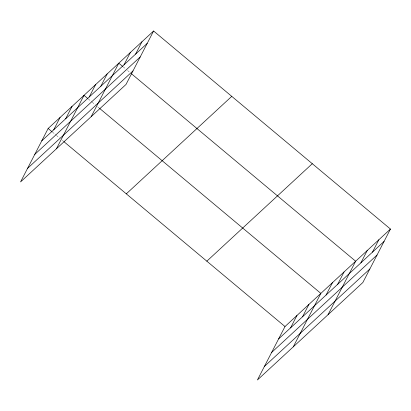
<?xml version="1.0" encoding="UTF-8"?>
<svg xmlns="http://www.w3.org/2000/svg" width="411" height="411" viewBox="0 0 411 411"><rect width="100%" height="100%" fill="white"/><g stroke="black" fill="none" stroke-linecap="round" stroke-linejoin="round"><path stroke-width="0.31" stroke-dasharray="2.06 1.54" d="M123.192 66.849L125.632 68.894M127.59 70.528L130.03 72.567M88.391 99.015L91.812 101.877M92.3 102.288L95.234 104.738M97.674 106.778L99.138 108.006M52.541 132.162L55.958 135.019M56.446 135.43L59.379 137.88M62.308 140.331L63.289 141.148"/><path stroke-width="0.62" d="M153.596 31.005L48.144 128.484L20.55 181.945L126.002 84.466L153.596 31.005L390.45 229.055L362.856 282.516L257.404 379.995L284.998 326.534L390.45 229.055M53.702 129.814L60.093 117.438M65.657 118.769L72.043 106.387M56.405 148.803L83.998 95.342L87.903 98.609M89.208 97.001L95.593 84.62M100.803 86.274L107.194 73.898M91.201 116.632L118.794 63.171L122.704 66.443M124.004 64.83L130.395 52.449M135.604 54.108L141.995 41.727M290.562 327.87L296.948 315.489M302.511 316.819L308.902 304.438M293.259 346.853L320.852 293.392L99.626 108.412M326.062 295.052L332.453 282.67M337.662 284.33L344.053 271.948M328.06 314.682L355.654 261.226L131.494 73.795M360.863 262.881L367.249 250.499M372.458 252.159L378.85 239.777M41.752 140.865L147.205 43.386M34.755 154.418L140.208 56.944M27.547 168.387L133 70.908M126.305 193.843L231.758 96.364M206.836 261.18L312.288 163.701M278.607 338.916L384.059 241.437M271.614 352.474L377.062 254.995M264.401 366.437L369.854 268.958M48.144 128.484L52.053 131.751M63.777 141.554L284.998 326.534"/></g></svg>
